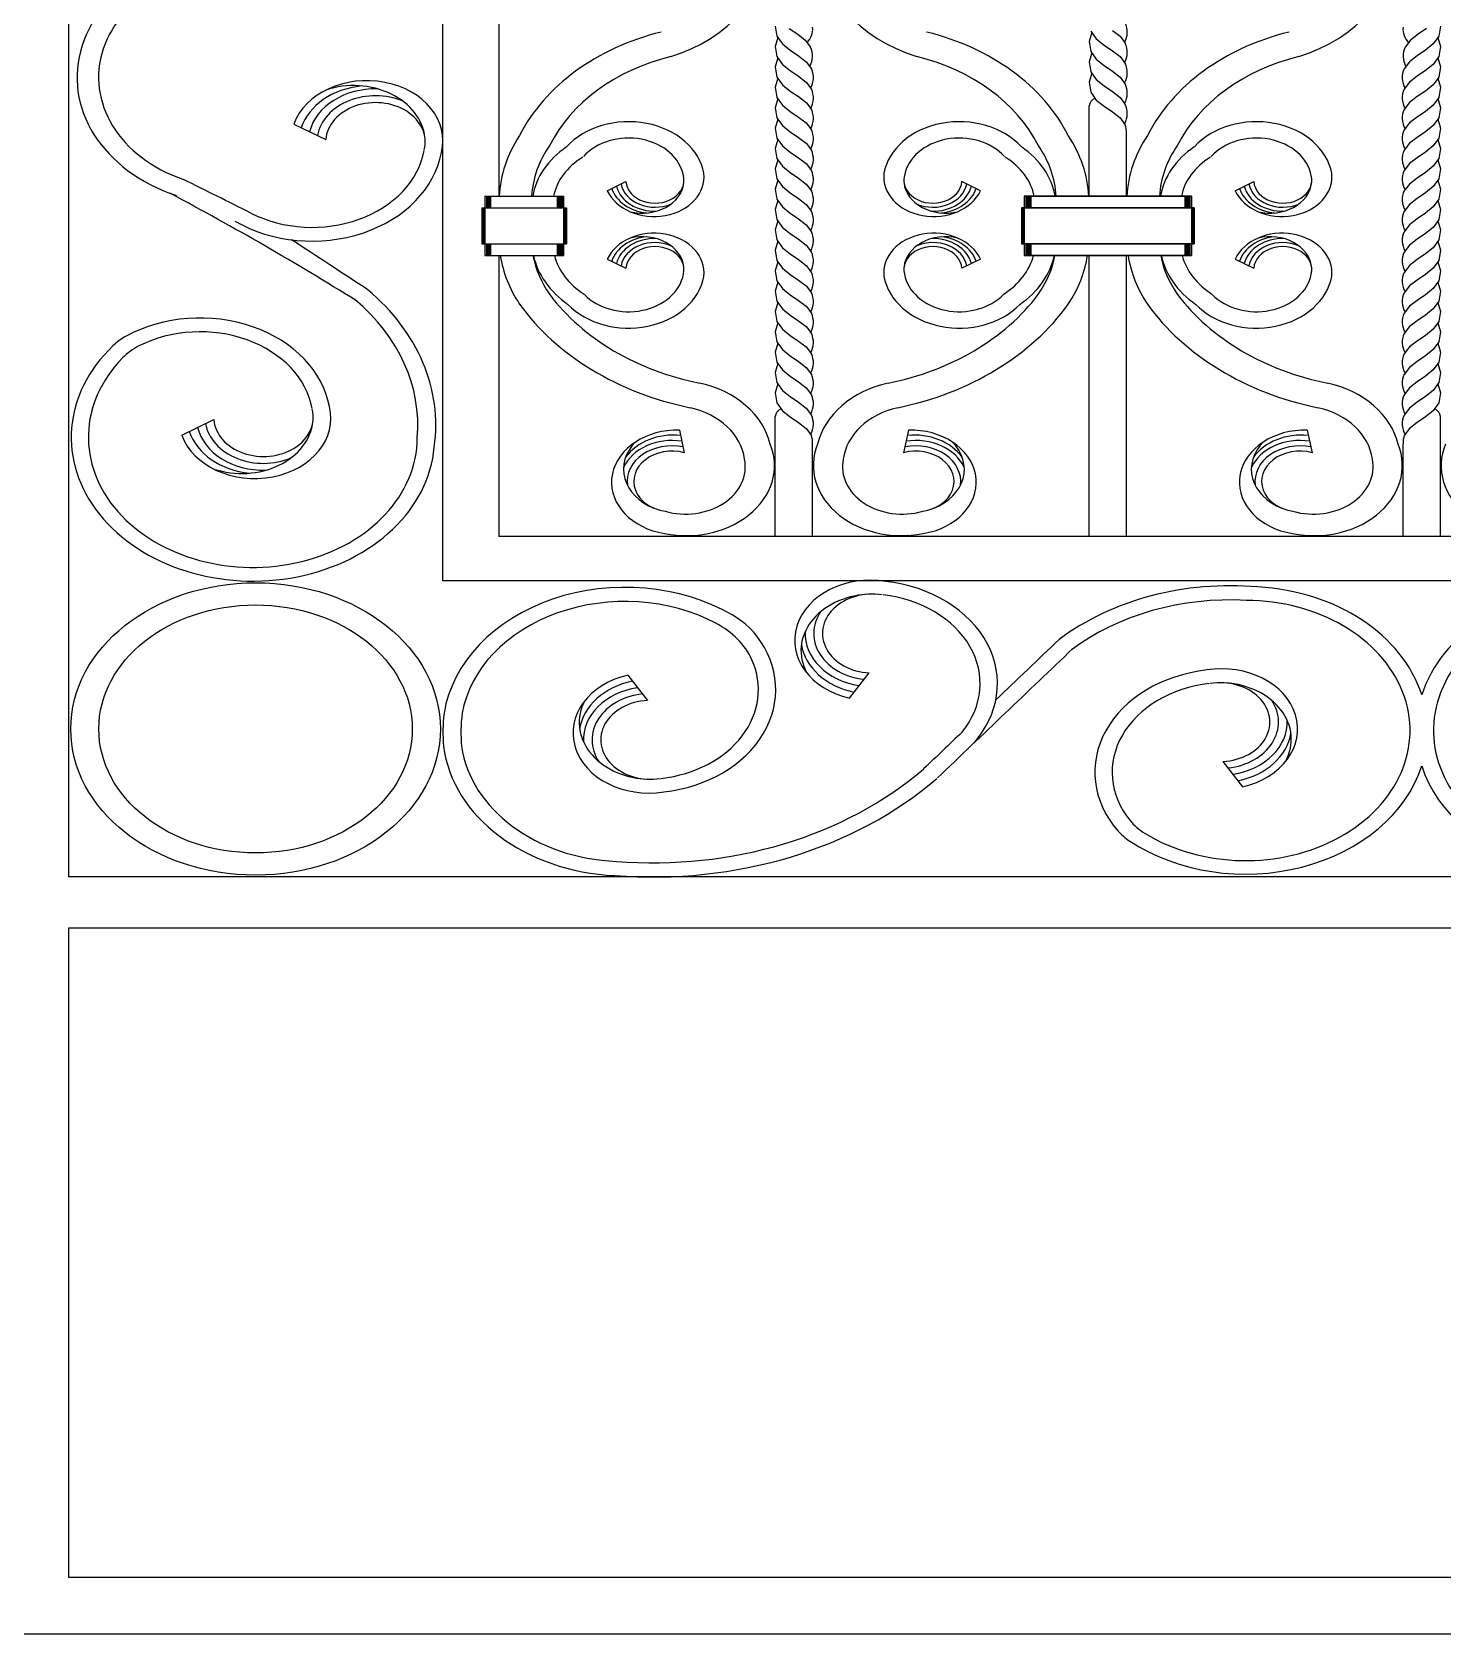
# Model space of a CAD drawing. Extents: x 12262 to 40734, y 30451 to 49613.
# Drawn here: x 30762 to 31572, y 43317 to 44237 of the extents above; entities that cross this region are included whole.
import ezdxf

# ---------------------------------------------------------------- set-up
doc = ezdxf.new("R2010")
doc.units = 0
doc.header["$LTSCALE"] = 0.85
doc.header["$MEASUREMENT"] = 0
doc.layers.get('0').update_dxf_attribs({"linetype": 'CONTINUOUS'})

# ---------------------------------------------------------------- blocks, each defined once
blk = doc.blocks.new('A$C2EF91AEA')
for p, q in [((1645.95, 986.96), (1645.95, 434.72)), ((1860.68, 986.96), (1860.68, 604.64)), ((1892.89, 986.96), (1892.89, 825.53)), ((2051.6, 923.23), (2052.54, 917.45)), ((2059.62, 921.85), (2064.49, 918.62)), ((2232.73, 920.38), (2235.88, 915.93)), ((2245.21, 920.8), (2249.58, 917.42)), ((2425.44, 921.85), (2420.58, 918.62)), ((2433.47, 923.23), (2432.53, 917.45)), ((2053.07, 916.71), (2051.6, 911.53)), ((2051.6, 911.53), (2052.54, 905.75)), ((2052.54, 917.45), (2055.69, 913.01)), ((2055.69, 913.01), (2060.15, 909.41)), ((2064.49, 918.62), (2068.87, 915.24)), ((2068.87, 915.24), (2071.85, 911.24)), ((2071.85, 911.24), (2071.86, 911.22)), ((2233.26, 919.63), (2231.79, 914.46)), ((2231.79, 914.46), (2232.73, 908.68)), ((2235.88, 915.93), (2240.34, 912.34)), ((2240.34, 912.34), (2245.21, 909.1)), ((2249.58, 917.42), (2252.57, 913.42)), ((2252.57, 913.42), (2252.57, 913.4)), ((2416.2, 915.24), (2413.21, 911.24)), ((2413.21, 911.24), (2413.21, 911.22)), ((2420.58, 918.62), (2416.2, 915.24)), ((2429.37, 913.01), (2424.92, 909.41)), ((2432.53, 917.45), (2429.37, 913.01)), ((2432, 916.71), (2433.47, 911.53)), ((2433.47, 911.53), (2432.53, 905.75)), ((2053.07, 905.01), (2051.6, 899.83)), ((2052.54, 905.75), (2055.69, 901.31)), ((2060.15, 909.41), (2065.02, 906.17)), ((2065.02, 906.17), (2069.39, 902.8)), ((2069.39, 902.8), (2072.38, 898.79)), ((2233.26, 907.93), (2231.79, 902.76)), ((2231.79, 902.76), (2232.73, 896.98)), ((2232.73, 908.68), (2235.88, 904.23)), ((2235.88, 904.23), (2240.34, 900.64)), ((2245.21, 909.1), (2249.58, 905.73)), ((2249.58, 905.73), (2252.57, 901.72)), ((2252.57, 901.72), (2252.57, 901.7)), ((2415.67, 902.8), (2412.68, 898.79)), ((2420.05, 906.17), (2415.67, 902.8)), ((2424.92, 909.41), (2420.05, 906.17)), ((2432.53, 905.75), (2429.37, 901.31)), ((2432, 905.01), (2433.47, 899.83)), ((2051.6, 899.83), (2052.54, 894.05)), ((2053.07, 893.31), (2051.6, 888.13)), ((2052.54, 894.05), (2055.69, 889.61)), ((2055.69, 901.31), (2060.15, 897.71)), ((2060.15, 897.71), (2065.02, 894.47)), ((2065.02, 894.47), (2069.39, 891.1)), ((2072.38, 898.79), (2072.38, 898.78)), ((2233.26, 896.23), (2231.79, 891.06)), ((2232.73, 896.98), (2235.88, 892.54)), ((2235.88, 892.54), (2240.34, 888.94)), ((2240.34, 900.64), (2245.21, 897.4)), ((2245.21, 897.4), (2249.58, 894.03)), ((2249.58, 894.03), (2252.57, 890.02)), ((2412.68, 898.79), (2412.68, 898.78)), ((2420.05, 894.47), (2415.67, 891.1)), ((2424.92, 897.71), (2420.05, 894.47)), ((2429.37, 901.31), (2424.92, 897.71)), ((2432.53, 894.05), (2429.37, 889.61)), ((2432, 893.31), (2433.47, 888.13)), ((2433.47, 899.83), (2432.53, 894.05)), ((2051.6, 888.13), (2052.54, 882.35)), ((2055.69, 889.61), (2060.15, 886.01)), ((2060.15, 886.01), (2065.02, 882.77)), ((2069.39, 891.1), (2072.38, 887.1)), ((2072.38, 887.1), (2072.38, 887.08)), ((2231.79, 891.06), (2232.73, 885.28)), ((2232.73, 885.28), (2235.88, 880.84)), ((2240.34, 888.94), (2245.21, 885.7)), ((2245.21, 885.7), (2249.58, 882.33)), ((2252.57, 890.02), (2252.57, 890)), ((2415.67, 891.1), (2412.68, 887.1)), ((2412.68, 887.1), (2412.68, 887.08)), ((2424.92, 886.01), (2420.05, 882.77)), ((2429.37, 889.61), (2424.92, 886.01)), ((2433.47, 888.13), (2432.53, 882.35)), ((2053.07, 881.61), (2051.6, 876.43)), ((2051.6, 876.43), (2052.54, 870.65)), ((2052.54, 882.35), (2055.69, 877.91)), ((2055.69, 877.91), (2060.15, 874.31)), ((2060.15, 874.31), (2065.02, 871.08)), ((2065.02, 882.77), (2069.39, 879.4)), ((2069.39, 879.4), (2072.38, 875.4)), ((2072.38, 875.4), (2072.38, 875.38)), ((2231.8, 825.53), (2231.8, 877.58)), ((2235.88, 880.84), (2240.34, 877.24)), ((2240.34, 877.24), (2245.21, 874)), ((2245.21, 874), (2249.58, 870.63)), ((2249.58, 882.33), (2252.57, 878.32)), ((2252.57, 878.32), (2252.57, 878.31)), ((2415.67, 879.4), (2412.68, 875.4)), ((2412.68, 875.4), (2412.68, 875.38)), ((2420.05, 882.77), (2415.67, 879.4)), ((2424.92, 874.31), (2420.05, 871.08)), ((2429.37, 877.91), (2424.92, 874.31)), ((2432.53, 882.35), (2429.37, 877.91)), ((2432, 881.61), (2433.47, 876.43)), ((2433.47, 876.43), (2432.53, 870.65)), ((1775.22, 867.03), (1793.6, 858.11)), ((2053.07, 869.91), (2051.6, 864.73)), ((2051.6, 864.73), (2052.54, 858.95)), ((2052.54, 870.65), (2055.69, 866.21)), ((2055.69, 866.21), (2060.15, 862.62)), ((2065.02, 871.08), (2069.39, 867.7)), ((2069.39, 867.7), (2072.38, 863.7)), ((2249.58, 870.63), (2252.57, 866.62)), ((2252.57, 866.62), (2252.57, 866.61)), ((2415.67, 867.7), (2412.68, 863.7)), ((2420.05, 871.08), (2415.67, 867.7)), ((2429.37, 866.21), (2424.92, 862.62)), ((2432.53, 870.65), (2429.37, 866.21)), ((2432, 869.91), (2433.47, 864.73)), ((2433.47, 864.73), (2432.53, 858.95)), ((2053.07, 858.21), (2051.6, 853.03)), ((2052.54, 858.95), (2055.69, 854.51)), ((2060.15, 862.62), (2065.02, 859.38)), ((2065.02, 859.38), (2069.39, 856)), ((2069.39, 856), (2072.38, 852)), ((2072.38, 863.7), (2072.38, 863.68)), ((2253.27, 825.53), (2253.27, 861.81)), ((2412.68, 863.7), (2412.68, 863.68)), ((2415.67, 856), (2412.68, 852)), ((2420.05, 859.38), (2415.67, 856)), ((2424.92, 862.62), (2420.05, 859.38)), ((2432.53, 858.95), (2429.37, 854.51)), ((2432, 858.21), (2433.47, 853.03)), ((2051.6, 853.03), (2052.54, 847.25)), ((2053.07, 846.51), (2051.6, 841.34)), ((2052.54, 847.25), (2055.69, 842.81)), ((2055.69, 854.51), (2060.15, 850.92)), ((2060.15, 850.92), (2065.02, 847.68)), ((2065.02, 847.68), (2069.39, 844.3)), ((2072.38, 852), (2072.38, 851.98)), ((2412.68, 852), (2412.68, 851.98)), ((2420.05, 847.68), (2415.67, 844.3)), ((2424.92, 850.92), (2420.05, 847.68)), ((2429.37, 854.51), (2424.92, 850.92)), ((2432.53, 847.25), (2429.37, 842.81)), ((2432, 846.51), (2433.47, 841.34)), ((2433.47, 853.03), (2432.53, 847.25)), ((2051.6, 841.34), (2052.54, 835.55)), ((2055.69, 842.81), (2060.15, 839.22)), ((2060.15, 839.22), (2065.02, 835.98)), ((2069.39, 844.3), (2072.38, 840.3)), ((2072.38, 840.3), (2072.38, 840.28)), ((2415.67, 844.3), (2412.68, 840.3)), ((2412.68, 840.3), (2412.68, 840.28)), ((2424.92, 839.22), (2420.05, 835.98)), ((2429.37, 842.81), (2424.92, 839.22)), ((2433.47, 841.34), (2432.53, 835.55)), ((1955.19, 828.76), (1965.91, 833.97)), ((2053.07, 834.81), (2051.6, 829.64)), ((2051.6, 829.64), (2052.54, 823.86)), ((2052.54, 835.55), (2055.69, 831.11)), ((2055.69, 831.11), (2060.15, 827.52)), ((2065.02, 835.98), (2069.39, 832.6)), ((2069.39, 832.6), (2072.38, 828.6)), ((2072.38, 828.6), (2072.38, 828.58)), ((2169.49, 828.76), (2158.77, 833.97)), ((2315.58, 828.76), (2326.29, 833.97)), ((2415.67, 832.6), (2412.68, 828.6)), ((2412.68, 828.6), (2412.68, 828.58)), ((2420.05, 835.98), (2415.67, 832.6)), ((2429.37, 831.11), (2424.92, 827.52)), ((2432.53, 835.55), (2429.37, 831.11)), ((2432, 834.81), (2433.47, 829.64)), ((2433.47, 829.64), (2432.53, 823.86)), ((1883.27, 818.91), (1883.27, 798.17)), ((1883.27, 818.91), (1931.77, 818.91)), ((1883.77, 818.91), (1883.77, 798.17)), ((1884.19, 818.91), (1884.19, 798.17)), ((1884.53, 818.91), (1884.53, 798.17)), ((1884.69, 818.91), (1884.69, 798.17)), ((1884.95, 825.53), (1884.95, 791.55)), ((1884.95, 825.53), (1930.09, 825.53)), ((1885.78, 825.53), (1885.78, 818.91)), ((1886.45, 825.53), (1886.45, 818.91)), ((1886.95, 825.53), (1886.95, 818.91)), ((1887.37, 825.53), (1887.37, 818.91)), ((1887.71, 825.53), (1887.71, 818.91)), ((1887.96, 825.53), (1887.96, 818.91)), ((1888.12, 825.53), (1888.12, 818.91)), ((1926.35, 825.53), (1926.35, 818.91)), ((1926.92, 825.53), (1926.92, 818.91)), ((1927.08, 825.53), (1927.08, 818.91)), ((1927.34, 825.53), (1927.34, 818.91)), ((1927.67, 825.53), (1927.67, 818.91)), ((1928.09, 825.53), (1928.09, 818.91)), ((1928.59, 825.53), (1928.59, 818.91)), ((1929.26, 825.53), (1929.26, 818.91)), ((1930.09, 825.53), (1930.09, 818.91)), ((1930.09, 825.53), (1930.09, 791.55)), ((1930.35, 818.91), (1930.35, 798.17)), ((1930.51, 818.91), (1930.51, 798.17)), ((1930.85, 818.91), (1930.85, 798.17)), ((1931.27, 818.91), (1931.27, 798.17)), ((1931.77, 818.91), (1931.77, 798.17)), ((2053.07, 823.11), (2051.6, 817.94)), ((2052.54, 823.86), (2055.69, 819.41)), ((2055.69, 819.41), (2060.15, 815.82)), ((2060.15, 827.52), (2065.02, 824.28)), ((2065.02, 824.28), (2069.39, 820.9)), ((2069.39, 820.9), (2072.38, 816.9)), ((2192.92, 818.91), (2192.92, 798.17)), ((2192.92, 818.91), (2192.92, 798.17)), ((2292.15, 818.91), (2192.92, 818.91)), ((2192.92, 818.91), (2292.15, 818.91)), ((2193.42, 818.91), (2193.42, 798.17)), ((2193.42, 818.91), (2193.42, 798.17)), ((2193.84, 818.91), (2193.84, 798.17)), ((2193.84, 818.91), (2193.84, 798.17)), ((2194.17, 818.91), (2194.17, 798.17)), ((2194.17, 818.91), (2194.17, 798.17)), ((2194.34, 818.91), (2194.34, 798.17)), ((2194.34, 818.91), (2194.34, 798.17)), ((2194.59, 825.53), (2194.59, 791.55)), ((2194.59, 825.53), (2194.59, 818.91)), ((2194.59, 825.53), (2194.59, 818.91)), ((2194.59, 825.53), (2194.59, 791.55)), ((2290.48, 825.53), (2194.59, 825.53)), ((2194.59, 825.53), (2290.48, 825.53)), ((2195.42, 825.53), (2195.42, 818.91)), ((2195.42, 825.53), (2195.42, 818.91)), ((2196.09, 825.53), (2196.09, 818.91)), ((2196.09, 825.53), (2196.09, 818.91)), ((2196.6, 825.53), (2196.6, 818.91)), ((2196.6, 825.53), (2196.6, 818.91)), ((2197.01, 825.53), (2197.01, 818.91)), ((2197.01, 825.53), (2197.01, 818.91)), ((2197.35, 825.53), (2197.35, 818.91)), ((2197.35, 825.53), (2197.35, 818.91)), ((2197.6, 825.53), (2197.6, 818.91)), ((2197.6, 825.53), (2197.6, 818.91)), ((2197.77, 825.53), (2197.77, 818.91)), ((2197.77, 825.53), (2197.77, 818.91)), ((2198.33, 825.53), (2198.33, 818.91)), ((2198.33, 825.53), (2198.33, 818.91)), ((2286.73, 825.53), (2286.73, 818.91)), ((2286.73, 825.53), (2286.73, 818.91)), ((2287.3, 825.53), (2287.3, 818.91)), ((2287.3, 825.53), (2287.3, 818.91)), ((2287.47, 825.53), (2287.47, 818.91)), ((2287.47, 825.53), (2287.47, 818.91)), ((2287.72, 825.53), (2287.72, 818.91)), ((2287.72, 825.53), (2287.72, 818.91)), ((2288.05, 825.53), (2288.05, 818.91)), ((2288.05, 825.53), (2288.05, 818.91)), ((2288.47, 825.53), (2288.47, 818.91)), ((2288.47, 825.53), (2288.47, 818.91)), ((2288.97, 825.53), (2288.97, 818.91)), ((2288.97, 825.53), (2288.97, 818.91)), ((2289.64, 825.53), (2289.64, 818.91)), ((2289.64, 825.53), (2289.64, 818.91)), ((2290.48, 825.53), (2290.48, 818.91)), ((2290.48, 825.53), (2290.48, 791.55)), ((2290.48, 825.53), (2290.48, 818.91)), ((2290.48, 825.53), (2290.48, 791.55)), ((2290.73, 818.91), (2290.73, 798.17)), ((2290.73, 818.91), (2290.73, 798.17)), ((2290.89, 818.91), (2290.89, 798.17)), ((2290.89, 818.91), (2290.89, 798.17)), ((2291.23, 818.91), (2291.23, 798.17)), ((2291.23, 818.91), (2291.23, 798.17)), ((2291.65, 818.91), (2291.65, 798.17)), ((2291.65, 818.91), (2291.65, 798.17)), ((2292.15, 818.91), (2292.15, 798.17)), ((2292.15, 818.91), (2292.15, 798.17)), ((2415.67, 820.9), (2412.68, 816.9)), ((2420.05, 824.28), (2415.67, 820.9)), ((2424.92, 827.52), (2420.05, 824.28)), ((2429.37, 819.41), (2424.92, 815.82)), ((2432.53, 823.86), (2429.37, 819.41)), ((2432, 823.11), (2433.47, 817.94)), ((2051.6, 817.94), (2052.54, 812.16)), ((2053.07, 811.41), (2051.6, 806.24)), ((2052.54, 812.16), (2055.69, 807.71)), ((2060.15, 815.82), (2065.02, 812.58)), ((2065.02, 812.58), (2069.39, 809.2)), ((2072.38, 816.9), (2072.38, 816.88)), ((2412.68, 816.9), (2412.68, 816.88)), ((2420.05, 812.58), (2415.67, 809.2)), ((2424.92, 815.82), (2420.05, 812.58)), ((2432.53, 812.16), (2429.37, 807.71)), ((2432, 811.41), (2433.47, 806.24)), ((2433.47, 817.94), (2432.53, 812.16)), ((2051.6, 806.24), (2052.54, 800.46)), ((2052.54, 800.46), (2055.69, 796.01)), ((2055.69, 807.71), (2060.15, 804.12)), ((2060.15, 804.12), (2065.02, 800.88)), ((2065.02, 800.88), (2069.39, 797.51)), ((2069.39, 809.2), (2072.38, 805.2)), ((2072.38, 805.2), (2072.38, 805.18)), ((2415.67, 809.2), (2412.68, 805.2)), ((2412.68, 805.2), (2412.68, 805.18)), ((2420.05, 800.88), (2415.67, 797.51)), ((2424.92, 804.12), (2420.05, 800.88)), ((2429.37, 807.71), (2424.92, 804.12)), ((2432.53, 800.46), (2429.37, 796.01)), ((2433.47, 806.24), (2432.53, 800.46)), ((1883.27, 798.17), (1931.77, 798.17)), ((1884.95, 791.55), (1930.09, 791.55)), ((1885.78, 798.17), (1885.78, 791.55)), ((1886.45, 798.17), (1886.45, 791.55)), ((1886.95, 798.17), (1886.95, 791.55)), ((1887.37, 798.17), (1887.37, 791.55)), ((1887.71, 798.17), (1887.71, 791.55)), ((1887.96, 798.17), (1887.96, 791.55)), ((1888.12, 798.17), (1888.12, 791.55)), ((1892.89, 791.55), (1892.89, 630.13)), ((1926.35, 798.17), (1926.35, 791.55)), ((1926.92, 798.17), (1926.92, 791.55)), ((1927.08, 798.17), (1927.08, 791.55)), ((1927.34, 798.17), (1927.34, 791.55)), ((1927.67, 798.17), (1927.67, 791.55)), ((1928.09, 798.17), (1928.09, 791.55)), ((1928.59, 798.17), (1928.59, 791.55)), ((1929.26, 798.17), (1929.26, 791.55)), ((1930.09, 798.17), (1930.09, 791.55)), ((2053.07, 799.71), (2051.6, 794.54)), ((2051.6, 794.54), (2052.54, 788.76)), ((2055.69, 796.01), (2060.15, 792.42)), ((2060.15, 792.42), (2065.02, 789.18)), ((2069.39, 797.51), (2072.38, 793.5)), ((2072.38, 793.5), (2072.38, 793.48)), ((2292.15, 798.17), (2192.92, 798.17)), ((2192.92, 798.17), (2292.15, 798.17)), ((2194.59, 798.17), (2194.59, 791.55)), ((2194.59, 798.17), (2194.59, 791.55)), ((2290.48, 791.55), (2194.59, 791.55)), ((2194.59, 791.55), (2290.48, 791.55)), ((2195.42, 798.17), (2195.42, 791.55)), ((2195.42, 798.17), (2195.42, 791.55)), ((2196.09, 798.17), (2196.09, 791.55)), ((2196.09, 798.17), (2196.09, 791.55)), ((2196.6, 798.17), (2196.6, 791.55)), ((2196.6, 798.17), (2196.6, 791.55)), ((2197.01, 798.17), (2197.01, 791.55)), ((2197.01, 798.17), (2197.01, 791.55)), ((2197.35, 798.17), (2197.35, 791.55)), ((2197.35, 798.17), (2197.35, 791.55)), ((2197.6, 798.17), (2197.6, 791.55)), ((2197.6, 798.17), (2197.6, 791.55)), ((2197.77, 798.17), (2197.77, 791.55)), ((2197.77, 798.17), (2197.77, 791.55)), ((2198.33, 798.17), (2198.33, 791.55)), ((2198.33, 798.17), (2198.33, 791.55)), ((2231.8, 630.13), (2231.8, 791.55)), ((2231.8, 630.13), (2231.8, 791.55)), ((2253.27, 630.13), (2253.27, 791.55)), ((2253.27, 630.13), (2253.27, 791.55)), ((2286.73, 798.17), (2286.73, 791.55)), ((2286.73, 798.17), (2286.73, 791.55)), ((2287.3, 798.17), (2287.3, 791.55)), ((2287.3, 798.17), (2287.3, 791.55)), ((2287.47, 798.17), (2287.47, 791.55)), ((2287.47, 798.17), (2287.47, 791.55)), ((2287.72, 798.17), (2287.72, 791.55)), ((2287.72, 798.17), (2287.72, 791.55)), ((2288.05, 798.17), (2288.05, 791.55)), ((2288.05, 798.17), (2288.05, 791.55)), ((2288.47, 798.17), (2288.47, 791.55)), ((2288.47, 798.17), (2288.47, 791.55)), ((2288.97, 798.17), (2288.97, 791.55)), ((2288.97, 798.17), (2288.97, 791.55)), ((2289.64, 798.17), (2289.64, 791.55)), ((2289.64, 798.17), (2289.64, 791.55)), ((2290.48, 798.17), (2290.48, 791.55)), ((2290.48, 798.17), (2290.48, 791.55)), ((2415.67, 797.51), (2412.68, 793.5)), ((2412.68, 793.5), (2412.68, 793.48)), ((2424.92, 792.42), (2420.05, 789.18)), ((2429.37, 796.01), (2424.92, 792.42)), ((2432, 799.71), (2433.47, 794.54)), ((2433.47, 794.54), (2432.53, 788.76)), ((1955.19, 789.51), (1965.91, 784.3)), ((2053.07, 788.01), (2051.6, 782.84)), ((2051.6, 782.84), (2052.54, 777.06)), ((2052.54, 788.76), (2055.69, 784.32)), ((2055.69, 784.32), (2060.15, 780.72)), ((2065.02, 789.18), (2069.39, 785.81)), ((2069.39, 785.81), (2072.38, 781.8)), ((2169.49, 789.51), (2158.77, 784.3)), ((2315.58, 789.51), (2326.29, 784.3)), ((2415.67, 785.81), (2412.68, 781.8)), ((2420.05, 789.18), (2415.67, 785.81)), ((2429.37, 784.32), (2424.92, 780.72)), ((2432.53, 788.76), (2429.37, 784.32)), ((2432, 788.01), (2433.47, 782.84)), ((2433.47, 782.84), (2432.53, 777.06)), ((2053.07, 776.32), (2051.6, 771.14)), ((2052.54, 777.06), (2055.69, 772.62)), ((2060.15, 780.72), (2065.02, 777.48)), ((2065.02, 777.48), (2069.39, 774.11)), ((2069.39, 774.11), (2072.38, 770.1)), ((2072.38, 781.8), (2072.38, 781.78)), ((2412.68, 781.8), (2412.68, 781.78)), ((2415.67, 774.11), (2412.68, 770.1)), ((2420.05, 777.48), (2415.67, 774.11)), ((2424.92, 780.72), (2420.05, 777.48)), ((2432.53, 777.06), (2429.37, 772.62)), ((2432, 776.32), (2433.47, 771.14)), ((2051.6, 771.14), (2052.54, 765.36)), ((2053.07, 764.62), (2051.6, 759.44)), ((2052.54, 765.36), (2055.69, 760.92)), ((2055.69, 772.62), (2060.15, 769.02)), ((2060.15, 769.02), (2065.02, 765.78)), ((2065.02, 765.78), (2069.39, 762.41)), ((2072.38, 770.1), (2072.38, 770.09)), ((2412.68, 770.1), (2412.68, 770.09)), ((2420.05, 765.78), (2415.67, 762.41)), ((2424.92, 769.02), (2420.05, 765.78)), ((2429.37, 772.62), (2424.92, 769.02)), ((2432.53, 765.36), (2429.37, 760.92)), ((2432, 764.62), (2433.47, 759.44)), ((2433.47, 771.14), (2432.53, 765.36)), ((2051.6, 759.44), (2052.54, 753.66)), ((2055.69, 760.92), (2060.15, 757.32)), ((2060.15, 757.32), (2065.02, 754.08)), ((2069.39, 762.41), (2072.38, 758.4)), ((2072.38, 758.4), (2072.38, 758.39)), ((2415.67, 762.41), (2412.68, 758.4)), ((2412.68, 758.4), (2412.68, 758.39)), ((2424.92, 757.32), (2420.05, 754.08)), ((2429.37, 760.92), (2424.92, 757.32)), ((2433.47, 759.44), (2432.53, 753.66)), ((2053.07, 752.92), (2051.6, 747.74)), ((2051.6, 747.74), (2052.54, 741.96)), ((2052.54, 753.66), (2055.69, 749.22)), ((2055.69, 749.22), (2060.15, 745.62)), ((2060.15, 745.62), (2065.02, 742.38)), ((2065.02, 754.08), (2069.39, 750.71)), ((2069.39, 750.71), (2072.38, 746.71)), ((2072.38, 746.71), (2072.38, 746.69)), ((2415.67, 750.71), (2412.68, 746.71)), ((2412.68, 746.71), (2412.68, 746.69)), ((2420.05, 754.08), (2415.67, 750.71)), ((2424.92, 745.62), (2420.05, 742.38)), ((2429.37, 749.22), (2424.92, 745.62)), ((2432.53, 753.66), (2429.37, 749.22)), ((2432, 752.92), (2433.47, 747.74)), ((2433.47, 747.74), (2432.53, 741.96)), ((2053.07, 741.22), (2051.6, 736.04)), ((2051.6, 736.04), (2052.54, 730.26)), ((2052.54, 741.96), (2055.69, 737.52)), ((2055.69, 737.52), (2060.15, 733.92)), ((2065.02, 742.38), (2069.39, 739.01)), ((2069.39, 739.01), (2072.38, 735.01)), ((2415.67, 739.01), (2412.68, 735.01)), ((2420.05, 742.38), (2415.67, 739.01)), ((2429.37, 737.52), (2424.92, 733.92)), ((2432.53, 741.96), (2429.37, 737.52)), ((2432, 741.22), (2433.47, 736.04)), ((2433.47, 736.04), (2432.53, 730.26)), ((2053.07, 729.52), (2051.6, 724.34)), ((2052.54, 730.26), (2055.69, 725.82)), ((2060.15, 733.92), (2065.02, 730.69)), ((2065.02, 730.69), (2069.39, 727.31)), ((2069.39, 727.31), (2072.38, 723.31)), ((2072.38, 735.01), (2072.38, 734.99)), ((2412.68, 735.01), (2412.68, 734.99)), ((2415.67, 727.31), (2412.68, 723.31)), ((2420.05, 730.69), (2415.67, 727.31)), ((2424.92, 733.92), (2420.05, 730.69)), ((2432.53, 730.26), (2429.37, 725.82)), ((2432, 729.52), (2433.47, 724.34)), ((2051.6, 724.34), (2052.54, 718.56)), ((2053.07, 717.82), (2051.6, 712.64)), ((2052.54, 718.56), (2055.69, 714.12)), ((2055.69, 725.82), (2060.15, 722.23)), ((2060.15, 722.23), (2065.02, 718.99)), ((2065.02, 718.99), (2069.39, 715.61)), ((2072.38, 723.31), (2072.38, 723.29)), ((2412.68, 723.31), (2412.68, 723.29)), ((2420.05, 718.99), (2415.67, 715.61)), ((2424.92, 722.23), (2420.05, 718.99)), ((2429.37, 725.82), (2424.92, 722.23)), ((2432.53, 718.56), (2429.37, 714.12)), ((2432, 717.82), (2433.47, 712.64)), ((2433.47, 724.34), (2432.53, 718.56)), ((2051.6, 712.64), (2052.54, 706.86)), ((2055.69, 714.12), (2060.15, 710.53)), ((2060.15, 710.53), (2065.02, 707.29)), ((2069.39, 715.61), (2072.38, 711.61)), ((2072.38, 711.61), (2072.38, 711.59)), ((2415.67, 715.61), (2412.68, 711.61)), ((2412.68, 711.61), (2412.68, 711.59)), ((2424.92, 710.53), (2420.05, 707.29)), ((2429.37, 714.12), (2424.92, 710.53)), ((2433.47, 712.64), (2432.53, 706.86)), ((2051.61, 630.13), (2051.61, 699.17)), ((2052.54, 706.86), (2055.69, 702.42)), ((2055.69, 702.42), (2060.15, 698.83)), ((2065.02, 707.29), (2069.39, 703.91)), ((2069.39, 703.91), (2072.38, 699.91)), ((2072.38, 699.91), (2072.38, 699.89)), ((2415.67, 703.91), (2412.68, 699.91)), ((2412.68, 699.91), (2412.68, 699.89)), ((2420.05, 707.29), (2415.67, 703.91)), ((2429.37, 702.42), (2424.92, 698.83)), ((2432.53, 706.86), (2429.37, 702.42)), ((2433.46, 630.13), (2433.46, 699.17)), ((1710.92, 688.44), (1729.3, 697.37)), ((1996.65, 691.29), (1999.41, 678.33)), ((2060.15, 698.83), (2065.02, 695.59)), ((2065.02, 695.59), (2069.39, 692.21)), ((2069.39, 692.21), (2072.38, 688.21)), ((2128.03, 691.29), (2125.28, 678.33)), ((2357.04, 691.29), (2359.79, 678.33)), ((2415.67, 692.21), (2412.68, 688.21)), ((2420.05, 695.59), (2415.67, 692.21)), ((2424.92, 698.83), (2420.05, 695.59)), ((2072.38, 688.21), (2072.38, 688.19)), ((2073.08, 630.13), (2073.08, 683.39)), ((2411.99, 630.13), (2411.99, 683.39)), ((2412.68, 688.21), (2412.68, 688.19)), ((2952.56, 630.13), (1892.89, 630.13)), ((2984.77, 604.64), (1860.68, 604.64)), ((1967, 550.56), (1978.28, 536.02)), ((2094.28, 537.37), (2105.56, 551.91)), ((2319.97, 486.49), (2308.7, 501.03)), ((3199.5, 434.72), (1645.95, 434.72)), ((1645.95, 405.31), (1645.95, 32.53)), ((3199.5, 405.31), (1645.95, 405.31)), ((3199.5, 405.31), (1645.95, 405.31)), ((1645.95, 405.31), (1645.95, 32.53)), ((1645.95, 32.53), (3199.5, 32.53)), ((1610.49, 0), (3220.97, 0))]:
    blk.add_line(p, q)
for centre, major_axis, start_param, end_param in [((1743.79, 893.87), (92.98, 0), 1.467034, 4.316061), ((1959, 971.34), (89.08, 0), -1.194939, -0.019545), ((2165.68, 971.34), (89.08, 0), 3.161138, 4.336531), ((2319.38, 971.34), (-89.08, 0), 1.946654, 3.122047), ((1743.82, 893.86), (-80.63, 0), 4.598974, 7.446827), ((2024.49, 822.52), (128.86, 0), 1.872886, 2.761174), ((2055.45, 921.72), (-17.67, 0), 2.535729, 3.203825), ((2100.2, 822.52), (-128.86, 0), 3.522011, 4.4103), ((2235.12, 920.01), (18.6, 0), -0.418478, 0.356149), ((2384.87, 822.52), (128.86, 0), 1.872886, 2.761174), ((2429.62, 921.72), (17.67, 0), 3.079361, 3.747456), ((2054.4, 906.13), (-18.6, 0), 2.723114, 3.497742), ((2235.12, 908.31), (18.6, 0), -0.418478, 0.356149), ((2430.66, 906.13), (-18.6, 0), -0.356149, 0.418478), ((2024.49, 822.52), (-110.2, 0), -1.268707, -0.380418), ((2100.2, 822.52), (110.2, 0), 0.380418, 1.268707), ((2235.12, 896.61), (18.6, 0), -0.418478, 0.356149), ((2384.87, 822.52), (-110.2, 0), -1.268707, -0.380418), ((1817.15, 857.42), (-43.65, 0), 2.945419, 6.001244), ((2054.93, 893.68), (18.6, 0), -0.418478, 0.356149), ((2430.13, 893.68), (-18.6, 0), -0.356149, 0.418478), ((1819.42, 856.57), (-41.22, 0), -1.440537, -0.258804), ((1822.14, 856.71), (38.57, 0), 1.537028, 2.946547), ((1822.14, 856.71), (33.59, 0), 1.082368, 3.002244), ((1809.62, 856.6), (-41.08, 0), 3.222533, 5.109299), ((2054.93, 881.99), (18.6, 0), -0.418478, 0.356149), ((2235.12, 884.91), (18.6, 0), -0.418478, 0.356149), ((2430.13, 881.99), (-18.6, 0), -0.356149, 0.418478), ((1822.14, 856.71), (-28.6, 0), 2.942465, 6.221198), ((2054.93, 870.29), (18.6, 0), -0.418478, 0.356149), ((2238.45, 877.24), (-6.67, 0), -1.056819, -0.064307), ((2235.12, 873.21), (18.6, 0), -0.418478, 0.356149), ((2430.13, 870.29), (-18.6, 0), -0.356149, 0.418478), ((1967.41, 833.8), (43.72, 0), 0.143123, 2.522398), ((2157.28, 833.8), (-43.72, 0), 3.760788, 6.140062), ((2228.26, 861.97), (-25.01, 0), 3.133545, 3.378221), ((2327.79, 833.8), (-43.72, 0), 3.284716, 5.66399), ((1996.01, 822.55), (-102.94, 0), -0.482989, -0.036611), ((1967.41, 833.8), (31.84, 0), 0.143123, 2.522398), ((2054.93, 858.59), (18.6, 0), -0.418478, 0.356149), ((2157.28, 833.8), (31.84, 0), 0.619195, 2.998469), ((2128.68, 822.55), (102.94, 0), 0.036611, 0.482989), ((2356.39, 822.55), (102.94, 0), 2.658604, 3.104981), ((2327.79, 833.8), (-31.84, 0), 3.284716, 5.66399), ((2430.13, 858.59), (-18.6, 0), -0.356149, 0.418478), ((1785.77, 859.15), (74.96, 0), 4.080634, 6.140062), ((1785.77, 859.15), (64.99, 0), 4.141052, 6.140062), ((1996.48, 822.65), (84.76, 0), 2.639948, 3.098576), ((1968.32, 819.92), (-56.35, 0), -0.865728, -0.126108), ((1968.5, 820.11), (-44.67, 0), -0.910569, -0.153942), ((2054.93, 846.89), (18.6, 0), -0.418478, 0.356149), ((2156.18, 820.11), (44.67, 0), 0.153942, 0.910569), ((2156.36, 819.92), (56.35, 0), 0.126108, 0.865728), ((2128.2, 822.65), (-84.76, 0), 3.184609, 3.643237), ((2356.86, 822.65), (84.76, 0), 2.639948, 3.098576), ((2328.7, 819.92), (-56.35, 0), -0.865728, -0.126108), ((2328.88, 820.11), (44.67, 0), 2.231024, 2.98765), ((2430.13, 846.89), (-18.6, 0), -0.356149, 0.418478), ((1982.11, 836.63), (28.69, 0), 3.495356, 6.376283), ((1982.56, 834.79), (-16.68, 0), 0.061988, 3.34072), ((2054.93, 835.19), (18.6, 0), -0.418478, 0.356149), ((2142.57, 836.63), (-28.69, 0), -0.093098, 2.787829), ((2142.12, 834.79), (-16.68, 0), -0.199128, 3.079605), ((2342.49, 836.63), (-28.69, 0), 0.353764, 3.23469), ((2342.94, 834.79), (16.68, 0), 3.20358, 6.482313), ((2430.13, 835.19), (-18.6, 0), -0.356149, 0.418478), ((-62187.88, -79141.06), (119574.15, 0), 1.006622, 1.007005), ((1980.97, 834.86), (24.04, 0), 3.400397, 4.58213), ((1982.56, 834.79), (22.5, 0), 3.336638, 4.746157), ((1982.56, 834.79), (19.59, 0), 3.280941, 5.200817), ((1975.26, 834.85), (23.96, 0), 4.422247, 6.202245), ((2054.93, 823.49), (18.6, 0), -0.418478, 0.356149), ((2149.42, 834.85), (23.96, 0), 3.222533, 5.002531), ((2142.12, 834.79), (-19.59, 0), 1.082368, 3.002244), ((2142.12, 834.79), (22.5, 0), 4.678621, 6.08814), ((2143.71, 834.86), (24.04, 0), -1.440537, -0.258804), ((2341.35, 834.86), (-24.04, 0), 0.258804, 1.440537), ((2342.94, 834.79), (-22.5, 0), 0.195046, 1.604564), ((2342.94, 834.79), (19.59, 0), 3.280941, 5.200817), ((2335.64, 834.85), (23.96, 0), 4.422247, 6.202245), ((2430.13, 823.49), (-18.6, 0), -0.356149, 0.418478), ((697.47, -354.18), (1800.78, 0), 0.904018, 0.977486), ((2054.93, 811.79), (18.6, 0), -0.418478, 0.356149), ((2430.13, 811.79), (-18.6, 0), -0.356149, 0.418478), ((-41867.25, -40884.8), (-68407.82, 0), 4.019716, 4.020547), ((1982.11, 781.64), (-28.69, 0), 3.048495, 5.929422), ((1980.97, 783.41), (24.04, 0), 1.701055, 2.882789), ((1982.56, 783.48), (22.5, 0), 1.537028, 2.946547), ((1975.26, 783.42), (23.96, 0), 0.08094, 1.860939), ((2054.93, 800.09), (-18.6, 0), 2.723114, 3.497742), ((2142.57, 781.64), (28.69, 0), 0.353764, 3.23469), ((2149.42, 783.42), (-23.96, 0), 4.422247, 6.202245), ((2142.12, 783.48), (-22.5, 0), 3.336638, 4.746157), ((2143.71, 783.41), (24.04, 0), 0.258804, 1.440537), ((2342.49, 781.64), (-28.69, 0), 3.048495, 5.929422), ((2341.35, 783.41), (-24.04, 0), -1.440537, -0.258804), ((2342.94, 783.48), (22.5, 0), 1.537028, 2.946547), ((2335.64, 783.42), (23.96, 0), 0.08094, 1.860939), ((2430.13, 800.09), (18.6, 0), 2.785444, 3.560071), ((1995.43, 801.39), (-102.39, 0), 0.121798, 0.484756), ((1994.25, 800.96), (-82.55, 0), 0.144605, 0.509155), ((1972.79, 799.66), (-60.84, 0), 0.169247, 0.850292), ((1972.55, 799.4), (48.75, 0), 3.346569, 4.030972), ((1982.56, 783.48), (19.59, 0), 1.082368, 3.002244), ((1982.56, 783.48), (-16.68, 0), 2.942465, 6.221198), ((2054.93, 788.39), (18.6, 0), -0.418478, 0.356149), ((2142.12, 783.48), (-16.68, 0), 3.20358, 6.482313), ((2142.12, 783.48), (19.59, 0), 0.139349, 2.059224), ((2152.14, 799.4), (-48.75, 0), 2.252214, 2.936616), ((2151.9, 799.66), (60.84, 0), -0.850292, -0.169247), ((2130.44, 800.96), (-82.55, 0), 2.632438, 2.996987), ((2129.25, 801.39), (-102.39, 0), 2.656837, 3.019794), ((2355.81, 801.39), (102.39, 0), 3.263391, 3.626348), ((2354.63, 800.96), (82.55, 0), 3.286198, 3.650747), ((2333.17, 799.66), (60.84, 0), 3.31084, 3.991884), ((2332.93, 799.4), (-48.75, 0), 0.204977, 0.889379), ((2342.94, 783.48), (-19.59, 0), 4.223961, 6.143837), ((2342.94, 783.48), (-16.68, 0), 2.942465, 6.221198), ((2430.13, 788.39), (-18.6, 0), -0.356149, 0.418478), ((1967.41, 784.46), (43.72, 0), 3.793341, 6.140062), ((1967.41, 784.46), (31.84, 0), 3.793341, 6.140062), ((2054.93, 776.69), (18.6, 0), -0.418478, 0.356149), ((2157.28, 784.46), (-43.72, 0), 0.143123, 2.489844), ((2157.28, 784.46), (-31.84, 0), 0.143123, 2.489844), ((2327.79, 784.46), (-43.72, 0), 0.651749, 2.998469), ((2327.79, 784.46), (-31.84, 0), 0.651749, 2.998469), ((2430.13, 776.69), (-18.6, 0), -0.356149, 0.418478), ((1713.61, 694.12), (132.87, 0), -0.0686, 0.756235), ((1713.61, 694.12), (143.17, 0), -0.111455, 0.756235), ((1713.61, 694.12), (143.17, 0), -0.111455, 0.756235), ((2042.81, 825.65), (-158.68, 0), 0.516554, 1.315783), ((2042.87, 826), (-140.49, 0), 0.537156, 1.32247), ((2054.93, 764.99), (18.6, 0), -0.418478, 0.356149), ((2081.82, 826), (140.49, 0), -1.32247, -0.537156), ((2081.87, 825.65), (-158.68, 0), 1.82581, 2.625039), ((2403.2, 825.65), (158.68, 0), 3.658147, 4.457376), ((2403.25, 826), (140.49, 0), 3.678749, 4.464063), ((2430.13, 764.99), (-18.6, 0), -0.356149, 0.418478), ((1721.47, 696.32), (74.96, 0), 0.143123, 2.172851), ((2054.93, 753.29), (18.6, 0), -0.418478, 0.356149), ((2430.13, 753.29), (-18.6, 0), -0.356149, 0.418478), ((1700.08, 720.96), (-37.19, 0), -0.968741, -0.690765), ((1721.47, 696.32), (-64.99, 0), 3.284716, 5.283454), ((2054.93, 741.59), (18.6, 0), -0.418478, 0.356149), ((2430.13, 741.59), (-18.6, 0), -0.356149, 0.418478), ((1751.82, 687.11), (-104.31, 0), -0.690765, 3.073806), ((1706.44, 714.83), (-37.19, 0), -0.999731, -0.657172), ((1751.75, 687.17), (94.42, 0), 2.484421, 6.279803), ((2054.93, 729.9), (-18.6, 0), 2.723114, 3.497742), ((2430.13, 729.9), (-18.6, 0), -0.356149, 0.418478), ((1992.8, 674.91), (-56.92, 0), 3.328465, 4.435986), ((2054.93, 718.2), (18.6, 0), -0.418478, 0.356149), ((2131.88, 674.91), (56.92, 0), 1.847199, 2.95472), ((2353.18, 674.91), (-56.92, 0), 3.328465, 4.435986), ((2430.13, 718.2), (-18.6, 0), -0.356149, 0.418478), ((2054.93, 706.5), (18.6, 0), -0.418478, 0.356149), ((2430.13, 706.5), (-18.6, 0), -0.356149, 0.418478), ((1752.85, 698.05), (-43.65, 0), 0.281942, 3.337766), ((1757.85, 698.77), (-28.6, 0), 0.061988, 3.34072), ((1990.81, 671.13), (43.41, 0), 0.103616, 1.291378), ((2058.26, 698.83), (-6.67, 0), -1.056819, -0.064307), ((2054.93, 694.8), (-18.6, 0), 2.723114, 3.497742), ((2133.87, 671.13), (-43.41, 0), -1.291378, -0.103616), ((2351.19, 671.13), (-43.41, 0), 3.245209, 4.432971), ((2430.13, 694.8), (18.6, 0), 2.785444, 3.560071), ((2426.81, 698.83), (-6.67, 0), 3.2059, 4.198412), ((1755.12, 698.9), (-41.22, 0), 0.258804, 1.440537), ((1757.85, 698.77), (-38.57, 0), 0.195046, 1.604564), ((1757.85, 698.77), (33.59, 0), 3.280941, 5.200817), ((1745.33, 698.88), (-41.08, 0), 1.173886, 3.060652), ((1995.51, 661.33), (37.88, 0), 1.540588, 4.421514), ((2129.17, 661.33), (-37.88, 0), 1.861671, 4.742598), ((2355.89, 661.33), (37.88, 0), 1.540588, 4.421514), ((1996.15, 668.84), (-31.63, 0), -0.674115, 1.105883), ((1992.44, 661.8), (29.7, 0), 1.381869, 2.791388), ((1993.34, 663.31), (31.74, 0), 1.445628, 2.627361), ((1992.44, 661.8), (25.86, 0), 1.326173, 3.246048), ((2000.35, 670.9), (-50.86, 0), 1.256999, 3.454385), ((2124.34, 670.9), (-50.86, 0), -0.312792, 1.884594), ((2048.07, 683.55), (25.01, 0), -0.008048, 0.236629), ((2132.25, 661.8), (-25.86, 0), 3.037137, 4.957013), ((2132.25, 661.8), (-29.7, 0), 3.491797, 4.901316), ((2131.34, 663.31), (-31.74, 0), 3.655824, 4.837557), ((2128.54, 668.84), (31.63, 0), -1.105883, 0.674115), ((2356.53, 668.84), (31.63, 0), 2.467478, 4.247476), ((2352.82, 661.8), (29.7, 0), 1.381869, 2.791388), ((2353.72, 663.31), (31.74, 0), 1.445628, 2.627361), ((2352.82, 661.8), (-25.86, 0), 4.467765, 6.387641), ((2360.73, 670.9), (50.86, 0), 4.398591, 6.595978), ((2436.99, 683.55), (-25.01, 0), -0.236629, 0.008048), ((2484.72, 670.9), (50.86, 0), 2.8288, 5.026187), ((1992.44, 661.8), (22.02, 0), 1.248812, 4.527544), ((2000.09, 670.24), (-34.36, 0), 1.223256, 3.305841), ((2124.59, 670.24), (-34.36, 0), -0.164248, 1.918337), ((2132.25, 661.8), (-22.02, 0), 1.755641, 5.034374), ((2352.82, 661.8), (22.02, 0), 1.248812, 4.527544), ((2360.47, 670.24), (-34.36, 0), 1.223256, 3.305841), ((2106.43, 570.55), (43.65, 0), 1.374623, 4.430447), ((1753.31, 519.68), (106.07, 0), 3.141593, 9.424778), ((1965.32, 518.2), (-104.65, 0), 4.083576, 6.15617), ((2107.33, 574.5), (-28.6, 0), 4.513261, 7.791994), ((2104.24, 545.72), (-74.96, 0), 2.509838, 4.569266), ((2312.79, 488.62), (-143.17, 0), 4.600934, 5.468624), ((2312.79, 488.62), (-143.17, 0), 4.600934, 5.468624), ((2321.65, 518.85), (-104.31, 0), 3.391607, 4.644603), ((2523.79, 518.85), (104.31, 0), 1.638583, 2.891578), ((1753.31, 519.68), (89.96, 0), 3.141593, 9.424778), ((1965.32, 518.2), (94.35, 0), 0.984437, 3.000619), ((2107.47, 564.6), (41.08, 0), 1.651737, 3.538503), ((2104.24, 545.72), (64.99, 0), -0.571337, 1.427673), ((2312.79, 488.62), (132.87, 0), 1.502197, 2.327031), ((2321.58, 518.8), (94.42, 0), 4.055217, 7.8506), ((2523.86, 518.8), (94.42, 0), 1.574178, 5.369561), ((1988.12, 545.36), (-53.15, 0), 3.483458, 4.126029), ((1995.62, 551.16), (53.15, 0), 0.544796, 0.941983), ((2107.33, 574.5), (33.59, 0), 2.653165, 4.57304), ((1976.96, 542.22), (74.96, 0), -1.427673, 0.544796), ((2107.33, 574.5), (-38.57, 0), -0.033768, 1.375751), ((54857.22, -33997.35), (-68407.82, 0), -0.692673, -0.691842), ((2107.5, 572.34), (-41.22, 0), 0.130259, 1.311992), ((54857.22, -33997.35), (-68397.52, 0), -0.692673, -0.690892), ((1976.96, 542.22), (-64.99, 0), 1.71392, 3.483458), ((2310.01, 494.84), (-74.96, 0), -1.427673, 0.602055), ((2307.83, 519.67), (43.65, 0), -1.288855, 1.76697), ((1979.15, 517.39), (-43.65, 0), -1.288855, 1.76697), ((1980.22, 515.59), (-41.22, 0), -1.311992, -0.130259), ((1980.05, 513.43), (38.57, 0), 1.765842, 3.175361), ((2310.01, 494.84), (64.99, 0), 1.71392, 3.712657), ((2306.92, 523.62), (-28.6, 0), 1.632784, 4.911517), ((2306.79, 513.72), (-41.08, 0), 2.744683, 4.631449), ((1980.19, 523.34), (-41.08, 0), -0.39691, 1.489856), ((1980.05, 513.43), (-33.59, 0), -1.431448, 0.488428), ((1980.05, 513.43), (28.6, 0), 1.632784, 4.911517), ((2306.92, 523.62), (33.59, 0), -1.431448, 0.488428), ((2006, 517.8), (-145.13, 0), -0.094971, 0.07007), ((2003.67, 517.78), (-132.48, 0), -0.104256, 0.076593), ((2306.92, 523.62), (-38.57, 0), 1.765842, 3.175361), ((54857.22, -33997.35), (68407.82, 0), 2.450194, 2.450701), ((2306.76, 521.46), (-41.22, 0), 1.8296, 3.011334), ((1965.32, 518.2), (-104.65, 0), 0.102114, 1.516312), ((1965.32, 518.2), (-94.35, 0), 0.113311, 1.518719), ((1981.53, 609.7), (-210.9, 0), 1.470508, 2.398395), ((2321.65, 518.85), (104.31, 0), 4.021624, 6.033171), ((2523.79, 518.85), (-104.31, 0), 0.250014, 2.261561), ((1981.53, 609.7), (221.21, 0), 4.613208, 5.539988), ((2278.88, 477.91), (37.19, 0), 3.743648, 4.021624), ((2286.62, 482.95), (37.19, 0), 3.712657, 4.055217)]:
    blk.add_ellipse(centre, major_axis=major_axis, ratio=0.79131, start_param=start_param, end_param=end_param)

msp = doc.modelspace()

# ---------------------------------------------------------------- block references
msp.add_blockref('A$C2EF91AEA', (29137.29, 43316.64))

doc.saveas('drawing.dxf')
